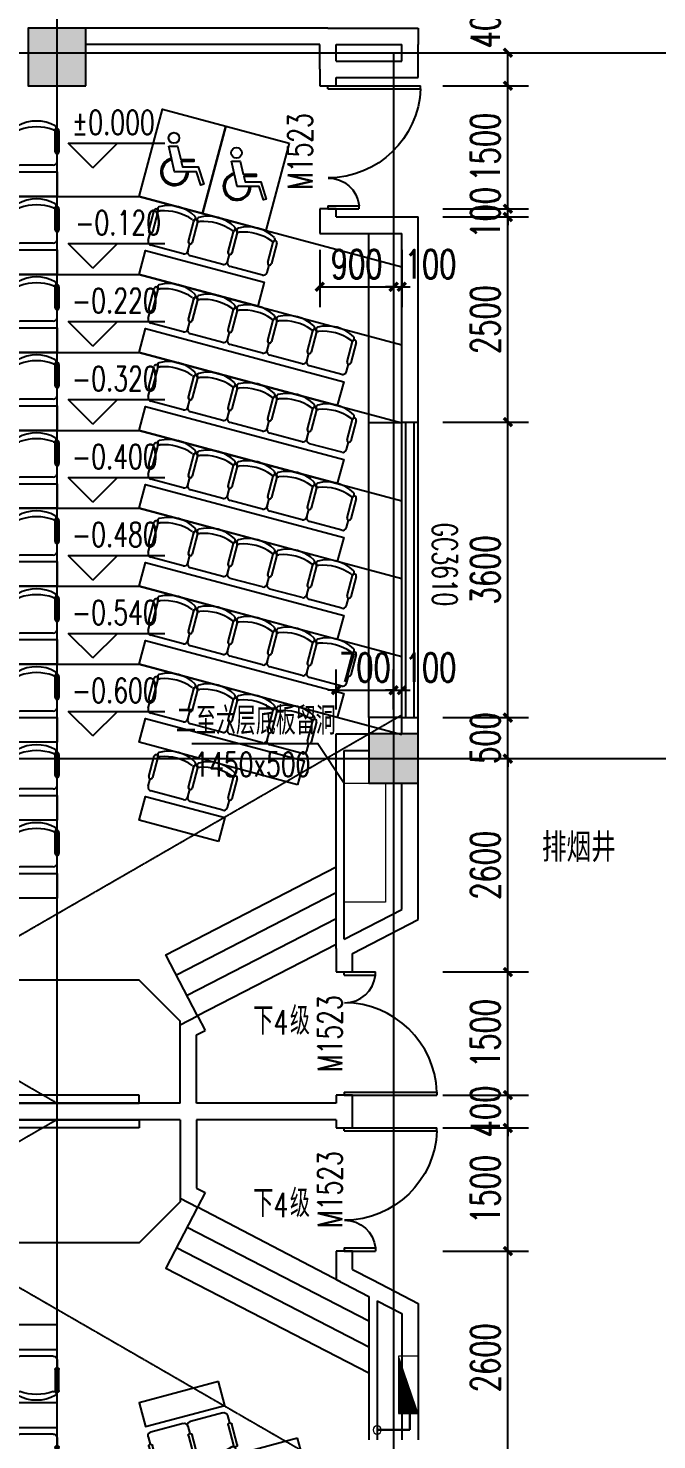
# Model space of a CAD drawing. Header units: millimetres. Extents: x 0 to 118900, y 0 to 84100.
# Drawn here: x 19748 to 27403, y 38690 to 55890 of the extents above; entities that cross this region are included whole.
import ezdxf

# ---------------------------------------------------------------- set-up
doc = ezdxf.new("R2010")
doc.units = ezdxf.units.MM
doc.linetypes.add('DASH', pattern=[0.35, 0.25, -0.1])
doc.linetypes.add('DOTE', pattern=[2.42, 2, -0.2, 0.02, -0.2])
for name, color, linetype in [('COLUMN', 2, 'Continuous'), ('DIM_ELEV', 3, 'Continuous'), ('DIM_SYMB', 3, 'Continuous'), ('DOOR', 4, 'Continuous'), ('DOTE', 1, 'DOTE'), ('FACADE OUTER SKIN', 6, 'Continuous'), ('FUR', 36, 'Continuous'), ('PUB_DIM', 3, 'Continuous'), ('PUB_HATCH', 8, 'Continuous'), ('PUB_TEXT', 7, 'Continuous'), ('SEE', 5, 'Continuous'), ('STAIR', 201, 'Continuous'), ('SURFACE', 6, 'Continuous'), ('WALL', 2, 'Continuous'), ('WINDOW', 4, 'Continuous'), ('WINDOW_TEXT', 7, 'Continuous')]:
    doc.layers.add(name, color=color, linetype=linetype)
for name, color, linetype, lineweight in [('S-XIAO', 30, 'Continuous', 15), ('S-XP', 1, 'Continuous', 30), ('S-XP-lg', 30, 'Continuous', 15)]:
    doc.layers.add(name, color=color, linetype=linetype, lineweight=lineweight)
doc.styles.add('_TCH_DIM', font='SIMPLEX', dxfattribs={"bigfont": 'GBCBIG'})
doc.styles.add('_TCH_WINDOW', font='SIMPLEX', dxfattribs={"height": 3.5, "bigfont": 'GBCBIG'})
doc.styles.add('DIM_FONT', font='SIMPLEX', dxfattribs={"width": 0.7, "bigfont": 'GBCBIG'})
doc.styles.add('仿宋单线', font='tjromans.shx', dxfattribs={"width": 0.65, "bigfont": 'tjhztxt.shx'})
doc.dimstyles.new('_TCH_ARCH&&100', dxfattribs={"dimtxt": 350, "dimasz": 100, "dimexe": 250, "dimexo": 300, "dimgap": 100, "dimtad": 1, "dimdec": 0, "dimzin": 0, "dimdsep": 46, "dimtxsty": 'DIM_FONT', "dimblk": 'ARCHTICK', "dimcen": 0.09, "dimclrt": 7, "dimazin": 2, "dimtfac": 1, "dimtdec": 0, "dimtix": 1, "dimtmove": 2, "dimatfit": 3, "dimldrblk": 'ARCHTICK', "dimfxl": 1, "dimtolj": 1, "dimtzin": 0, "dimarcsym": 0})

# ---------------------------------------------------------------- blocks, each defined once
blk = doc.blocks.new('A$C2A1F14C1')
for p, q in [((0, -170), (0, 170)), ((39, 209), (117, 209)), ((137, 228), (351, 228)), ((351, 189), (137, 189)), ((39, -209), (117, -209)), ((137, -189), (351, -189)), ((351, -228), (137, -228))]:
    blk.add_line(p, q)
for centre, radius, start, end in [((39, 170), 39, 90, 180), ((137, 209), 19.5, 90, 270), ((351, 209), 19.5, 270, 90), ((381, 178), 21.9, 31.8908, 201.2393), ((-116, 0), 506, 340.4246, 19.5754), ((68, 0), 382, 330.2912, 29.7088), ((39, -170), 39, 180, 270), ((137, -209), 19.5, 90, 270), ((351, -209), 19.5, 270, 90), ((381, -178), 21.9, 158.7607, 328.1092)]:
    blk.add_arc(centre, radius, start, end)
blk = doc.blocks.new('150 SEATS')
at = {"layer": 'FUR'}
for points in [[(1034264, 1599526), (1034264, 1598526), (1033764, 1598026), (1027763, 1598026), (1027263, 1598526), (1027263, 1599526)], [(1032037, 1598626), (1029490, 1598626), (1029490, 1598026), (1032037, 1598026), (1032037, 1598626)], [(1032764, 1597026), (1028764, 1597026), (1028764, 1596726), (1032764, 1596726), (1032764, 1597026)], [(1026798, 1596335), (1027764, 1596076), (1027686, 1595786), (1026720, 1596045), (1026798, 1596335)], [(1034730, 1596335), (1033764, 1596076), (1033841, 1595786), (1034807, 1596045), (1034730, 1596335)], [(1032764, 1596076), (1028764, 1596076), (1028764, 1595776), (1032764, 1595776), (1032764, 1596076)], [(1025832, 1595644), (1027764, 1595126), (1027686, 1594836), (1025754, 1595354), (1025832, 1595644)], [(1035695, 1595644), (1033764, 1595126), (1033841, 1594836), (1035773, 1595354), (1035695, 1595644)], [(1032764, 1595126), (1028764, 1595126), (1028764, 1594826), (1032764, 1594826), (1032764, 1595126)], [(1025349, 1594823), (1027764, 1594176), (1027686, 1593886), (1025271, 1594533), (1025349, 1594823)], [(1036178, 1594823), (1033764, 1594176), (1033841, 1593886), (1036256, 1594533), (1036178, 1594823)], [(1032764, 1594176), (1028764, 1594176), (1028764, 1593876), (1032764, 1593876), (1032764, 1594176)], [(1025349, 1593873), (1027764, 1593226), (1027686, 1592936), (1025271, 1593583), (1025349, 1593873)], [(1036178, 1593873), (1033764, 1593226), (1033841, 1592936), (1036256, 1593583), (1036178, 1593873)], [(1032764, 1593226), (1028764, 1593226), (1028764, 1592926), (1032764, 1592926), (1032764, 1593226)], [(1025349, 1592923), (1027764, 1592276), (1027686, 1591986), (1025271, 1592633), (1025349, 1592923)], [(1036178, 1592923), (1033764, 1592276), (1033841, 1591986), (1036256, 1592633), (1036178, 1592923)], [(1032764, 1592276), (1028764, 1592276), (1028764, 1591976), (1032764, 1591976), (1032764, 1592276)], [(1025349, 1591973), (1027764, 1591326), (1027686, 1591036), (1025271, 1591683), (1025349, 1591973)], [(1036178, 1591973), (1033764, 1591326), (1033841, 1591036), (1036256, 1591683), (1036178, 1591973)], [(1032764, 1591326), (1028764, 1591326), (1028764, 1591026), (1032764, 1591026), (1032764, 1591326)], [(1025349, 1591023), (1027764, 1590376), (1027686, 1590086), (1025271, 1590733), (1025349, 1591023)], [(1036178, 1591023), (1033764, 1590376), (1033841, 1590086), (1036256, 1590733), (1036178, 1591023)], [(1032764, 1590376), (1028764, 1590376), (1028764, 1590076), (1032764, 1590076), (1032764, 1590376)], [(1025349, 1590073), (1027764, 1589426), (1027686, 1589136), (1025271, 1589783), (1025349, 1590073)], [(1035209, 1589811), (1033764, 1589426), (1033841, 1589136), (1035287, 1589521), (1035209, 1589811)], [(1032764, 1589426), (1028764, 1589426), (1028764, 1589126), (1032764, 1589126), (1032764, 1589426)], [(1025349, 1589123), (1027764, 1588476), (1027686, 1588186), (1025271, 1588833), (1025349, 1589123)], [(1032764, 1588476), (1028764, 1588476), (1028764, 1588176), (1032764, 1588176), (1032764, 1588476)]]:
    blk.add_lwpolyline(points, dxfattribs=at)
blk.add_lwpolyline([(1033764, 1599426), (1027764, 1599426), (1027764, 1599526), (1033764, 1599526)], close=True, dxfattribs=at)
at = {"layer": 'SEE', "linetype": 'DASH'}
for p, q in [((1032764, 1599526), (1024864, 1594965)), ((1028764, 1599526), (1036964, 1594792))]:
    blk.add_line(p, q, dxfattribs=at)
at = {"layer": 'SEE'}
blk.add_lwpolyline([(1030763, 1594331), (1030963, 1594331), (1030963, 1593831), (1030563, 1593831), (1030563, 1594331), (1030763, 1594331), (1029554, 1599526), (1031973, 1599526)], close=True, dxfattribs=at)
for points in [[(1024864, 1594953), (1027764, 1594176), (1033764, 1594176), (1036964, 1595033)], [(1024864, 1594003), (1027764, 1593226), (1033764, 1593226), (1036964, 1594083)], [(1024864, 1593053), (1027764, 1592276), (1033764, 1592276), (1036964, 1593133)], [(1024864, 1592103), (1027764, 1591326), (1033764, 1591326), (1036964, 1592183)], [(1024864, 1591153), (1027764, 1590376), (1033764, 1590376), (1036964, 1591233)], [(1024864, 1590203), (1027764, 1589426), (1033764, 1589426), (1036964, 1590283)], [(1024864, 1589253), (1027764, 1588476), (1033764, 1588476), (1036964, 1589333)]]:
    blk.add_lwpolyline(points, dxfattribs=at)
at = {"layer": 'FUR', "extrusion": (0, 0, -1)}
for p, xscale, yscale, zscale, rotation in [((-1029014, 1596646), -1.198432564735413, 1.198432445181377, -1.198432564735413, 90), ((-1029514, 1596646), -1.198432564735413, 1.198432445181377, -1.198432564735413, 90), ((-1030014, 1596646), -1.198432564735413, 1.198432445181377, -1.198432564735413, 90), ((-1030514, 1596646), 1.198432564735413, 1.198432564735413, -1.198432564735413, 270), ((-1031014, 1596646), 1.198432564735413, 1.198432564735413, -1.198432564735413, 270), ((-1031514, 1596646), 1.198432564735413, 1.198432564735413, -1.198432564735413, 270), ((-1032014, 1596646), 1.198432564735413, 1.198432564735413, -1.198432564735413, 270), ((-1032514, 1596646), 1.198432564735413, 1.198432564735413, -1.198432564735413, 270), ((-1026941, 1595903), -1.198432564735412, 1.198432564735412, -1.198432564735412, 104.999999999329), ((-1027424, 1595773), -1.198432564735412, 1.198432564735412, -1.198432564735412, 104.999999999329), ((-1034104, 1595773), 1.198432564735413, 1.198432564735413, -1.198432564735413, 255.0000000006709), ((-1034586, 1595903), 1.198432564735413, 1.198432564735413, -1.198432564735413, 255.0000000006709), ((-1029014, 1595696), -1.198432564735413, 1.198432445181377, -1.198432564735413, 90), ((-1029514, 1595696), -1.198432564735413, 1.198432445181377, -1.198432564735413, 90), ((-1030014, 1595696), -1.198432564735413, 1.198432445181377, -1.198432564735413, 90), ((-1030514, 1595696), 1.198432564735413, 1.198432564735413, -1.198432564735413, 270), ((-1031014, 1595696), 1.198432564735413, 1.198432564735413, -1.198432564735413, 270), ((-1031514, 1595696), 1.198432564735413, 1.198432564735413, -1.198432564735413, 270), ((-1032014, 1595696), 1.198432564735413, 1.198432564735413, -1.198432564735413, 270), ((-1032514, 1595696), 1.198432564735413, 1.198432564735413, -1.198432564735413, 270), ((-1025975, 1595212), -1.198432564735412, 1.198432564735412, -1.198432564735412, 104.999999999329), ((-1026458, 1595082), -1.198432564735412, 1.198432564735412, -1.198432564735412, 104.999999999329), ((-1035069, 1595082), 1.198432564735413, 1.198432564735413, -1.198432564735413, 255.0000000006709), ((-1035552, 1595212), 1.198432564735413, 1.198432564735413, -1.198432564735413, 255.0000000006709), ((-1026941, 1594953), -1.198432564735412, 1.198432564735412, -1.198432564735412, 104.999999999329), ((-1034586, 1594953), 1.198432564735413, 1.198432564735413, -1.198432564735413, 255.0000000006709), ((-1027424, 1594823), -1.198432564735412, 1.198432564735412, -1.198432564735412, 104.999999999329), ((-1034104, 1594823), 1.198432564735413, 1.198432564735413, -1.198432564735413, 255.0000000006709), ((-1029014, 1594746), -1.198432564735413, 1.198432445181377, -1.198432564735413, 90), ((-1029514, 1594746), -1.198432564735413, 1.198432445181377, -1.198432564735413, 90), ((-1030014, 1594746), -1.198432564735413, 1.198432445181377, -1.198432564735413, 90), ((-1030514, 1594746), 1.198432564735413, 1.198432564735413, -1.198432564735413, 270), ((-1031014, 1594746), 1.198432564735413, 1.198432564735413, -1.198432564735413, 270), ((-1031514, 1594746), 1.198432564735413, 1.198432564735413, -1.198432564735413, 270), ((-1032014, 1594746), 1.198432564735413, 1.198432564735413, -1.198432564735413, 270), ((-1032514, 1594746), 1.198432564735413, 1.198432564735413, -1.198432564735413, 270), ((-1025492, 1594391), -1.198432564735412, 1.198432564735412, -1.198432564735412, 104.999999999329), ((-1036035, 1594391), 1.198432564735413, 1.198432564735413, -1.198432564735413, 255.0000000006709), ((-1025975, 1594262), -1.198432564735412, 1.198432564735412, -1.198432564735412, 104.999999999329), ((-1035552, 1594262), 1.198432564735413, 1.198432564735413, -1.198432564735413, 255.0000000006709), ((-1026458, 1594132), -1.198432564735412, 1.198432564735412, -1.198432564735412, 104.999999999329), ((-1035069, 1594132), 1.198432564735413, 1.198432564735413, -1.198432564735413, 255.0000000006709), ((-1026941, 1594003), -1.198432564735412, 1.198432564735412, -1.198432564735412, 104.999999999329), ((-1027424, 1593873), -1.198432564735412, 1.198432564735412, -1.198432564735412, 104.999999999329), ((-1034104, 1593873), 1.198432564735413, 1.198432564735413, -1.198432564735413, 255.0000000006709), ((-1034586, 1594003), 1.198432564735413, 1.198432564735413, -1.198432564735413, 255.0000000006709), ((-1029014, 1593796), -1.198432564735413, 1.198432445181377, -1.198432564735413, 90), ((-1029514, 1593796), -1.198432564735413, 1.198432445181377, -1.198432564735413, 90), ((-1030014, 1593796), -1.198432564735413, 1.198432445181377, -1.198432564735413, 90), ((-1030514, 1593796), 1.198432564735413, 1.198432564735413, -1.198432564735413, 270), ((-1031014, 1593796), 1.198432564735413, 1.198432564735413, -1.198432564735413, 270), ((-1031514, 1593796), 1.198432564735413, 1.198432564735413, -1.198432564735413, 270), ((-1032014, 1593796), 1.198432564735413, 1.198432564735413, -1.198432564735413, 270), ((-1032514, 1593796), 1.198432564735413, 1.198432564735413, -1.198432564735413, 270), ((-1025492, 1593441), -1.198432564735412, 1.198432564735412, -1.198432564735412, 104.999999999329), ((-1036035, 1593441), 1.198432564735413, 1.198432564735413, -1.198432564735413, 255.0000000006709), ((-1025975, 1593312), -1.198432564735412, 1.198432564735412, -1.198432564735412, 104.999999999329), ((-1026458, 1593182), -1.198432564735412, 1.198432564735412, -1.198432564735412, 104.999999999329), ((-1035069, 1593182), 1.198432564735413, 1.198432564735413, -1.198432564735413, 255.0000000006709), ((-1035552, 1593312), 1.198432564735413, 1.198432564735413, -1.198432564735413, 255.0000000006709), ((-1026941, 1593053), -1.198432564735412, 1.198432564735412, -1.198432564735412, 104.999999999329), ((-1034586, 1593053), 1.198432564735413, 1.198432564735413, -1.198432564735413, 255.0000000006709), ((-1027424, 1592923), -1.198432564735412, 1.198432564735412, -1.198432564735412, 104.999999999329), ((-1034104, 1592923), 1.198432564735413, 1.198432564735413, -1.198432564735413, 255.0000000006709), ((-1029014, 1592846), -1.198432564735413, 1.198432445181377, -1.198432564735413, 90), ((-1029514, 1592846), -1.198432564735413, 1.198432445181377, -1.198432564735413, 90), ((-1030014, 1592846), -1.198432564735413, 1.198432445181377, -1.198432564735413, 90), ((-1030514, 1592846), 1.198432564735413, 1.198432564735413, -1.198432564735413, 270), ((-1031014, 1592846), 1.198432564735413, 1.198432564735413, -1.198432564735413, 270), ((-1031514, 1592846), 1.198432564735413, 1.198432564735413, -1.198432564735413, 270), ((-1032014, 1592846), 1.198432564735413, 1.198432564735413, -1.198432564735413, 270), ((-1032514, 1592846), 1.198432564735413, 1.198432564735413, -1.198432564735413, 270), ((-1025492, 1592491), -1.198432564735412, 1.198432564735412, -1.198432564735412, 104.999999999329), ((-1036035, 1592491), 1.198432564735413, 1.198432564735413, -1.198432564735413, 255.0000000006709), ((-1025975, 1592362), -1.198432564735412, 1.198432564735412, -1.198432564735412, 104.999999999329), ((-1035552, 1592362), 1.198432564735413, 1.198432564735413, -1.198432564735413, 255.0000000006709), ((-1026458, 1592232), -1.198432564735412, 1.198432564735412, -1.198432564735412, 104.999999999329), ((-1035069, 1592232), 1.198432564735413, 1.198432564735413, -1.198432564735413, 255.0000000006709), ((-1026941, 1592103), -1.198432564735412, 1.198432564735412, -1.198432564735412, 104.999999999329), ((-1027424, 1591973), -1.198432564735412, 1.198432564735412, -1.198432564735412, 104.999999999329), ((-1034104, 1591973), 1.198432564735413, 1.198432564735413, -1.198432564735413, 255.0000000006709), ((-1034586, 1592103), 1.198432564735413, 1.198432564735413, -1.198432564735413, 255.0000000006709), ((-1029014, 1591896), -1.198432564735413, 1.198432445181377, -1.198432564735413, 90), ((-1029514, 1591896), -1.198432564735413, 1.198432445181377, -1.198432564735413, 90), ((-1030014, 1591896), -1.198432564735413, 1.198432445181377, -1.198432564735413, 90), ((-1030514, 1591896), 1.198432564735413, 1.198432564735413, -1.198432564735413, 270), ((-1031014, 1591896), 1.198432564735413, 1.198432564735413, -1.198432564735413, 270), ((-1031514, 1591896), 1.198432564735413, 1.198432564735413, -1.198432564735413, 270), ((-1032014, 1591896), 1.198432564735413, 1.198432564735413, -1.198432564735413, 270), ((-1032514, 1591896), 1.198432564735413, 1.198432564735413, -1.198432564735413, 270), ((-1025492, 1591541), -1.198432564735412, 1.198432564735412, -1.198432564735412, 104.999999999329), ((-1036035, 1591541), 1.198432564735413, 1.198432564735413, -1.198432564735413, 255.0000000006709), ((-1025975, 1591412), -1.198432564735412, 1.198432564735412, -1.198432564735412, 104.999999999329), ((-1026458, 1591282), -1.198432564735412, 1.198432564735412, -1.198432564735412, 104.999999999329), ((-1035069, 1591282), 1.198432564735413, 1.198432564735413, -1.198432564735413, 255.0000000006709), ((-1035552, 1591412), 1.198432564735413, 1.198432564735413, -1.198432564735413, 255.0000000006709), ((-1026941, 1591153), -1.198432564735412, 1.198432564735412, -1.198432564735412, 104.999999999329), ((-1034586, 1591153), 1.198432564735413, 1.198432564735413, -1.198432564735413, 255.0000000006709), ((-1027424, 1591023), -1.198432564735412, 1.198432564735412, -1.198432564735412, 104.999999999329), ((-1034104, 1591023), 1.198432564735413, 1.198432564735413, -1.198432564735413, 255.0000000006709), ((-1029014, 1590946), -1.198432564735413, 1.198432445181377, -1.198432564735413, 90), ((-1029514, 1590946), -1.198432564735413, 1.198432445181377, -1.198432564735413, 90), ((-1030014, 1590946), -1.198432564735413, 1.198432445181377, -1.198432564735413, 90), ((-1030514, 1590946), 1.198432564735413, 1.198432564735413, -1.198432564735413, 270), ((-1031014, 1590946), 1.198432564735413, 1.198432564735413, -1.198432564735413, 270), ((-1031514, 1590946), 1.198432564735413, 1.198432564735413, -1.198432564735413, 270), ((-1032014, 1590946), 1.198432564735413, 1.198432564735413, -1.198432564735413, 270), ((-1032514, 1590946), 1.198432564735413, 1.198432564735413, -1.198432564735413, 270), ((-1025492, 1590591), -1.198432564735412, 1.198432564735412, -1.198432564735412, 104.999999999329), ((-1036035, 1590591), 1.198432564735413, 1.198432564735413, -1.198432564735413, 255.0000000006709), ((-1025975, 1590462), -1.198432564735412, 1.198432564735412, -1.198432564735412, 104.999999999329), ((-1035552, 1590462), 1.198432564735413, 1.198432564735413, -1.198432564735413, 255.0000000006709), ((-1026458, 1590332), -1.198432564735412, 1.198432564735412, -1.198432564735412, 104.999999999329), ((-1035069, 1590332), 1.198432564735413, 1.198432564735413, -1.198432564735413, 255.0000000006709), ((-1026941, 1590203), -1.198432564735412, 1.198432564735412, -1.198432564735412, 104.999999999329), ((-1027424, 1590073), -1.198432564735412, 1.198432564735412, -1.198432564735412, 104.999999999329), ((-1034104, 1590073), 1.198432564735413, 1.198432564735413, -1.198432564735413, 255.0000000006709), ((-1034586, 1590203), 1.198432564735413, 1.198432564735413, -1.198432564735413, 255.0000000006709), ((-1029014, 1589996), -1.198432564735413, 1.198432445181377, -1.198432564735413, 90), ((-1029514, 1589996), -1.198432564735413, 1.198432445181377, -1.198432564735413, 90), ((-1030014, 1589996), -1.198432564735413, 1.198432445181377, -1.198432564735413, 90), ((-1030514, 1589996), 1.198432564735413, 1.198432564735413, -1.198432564735413, 270), ((-1031014, 1589996), 1.198432564735413, 1.198432564735413, -1.198432564735413, 270), ((-1031514, 1589996), 1.198432564735413, 1.198432564735413, -1.198432564735413, 270), ((-1032014, 1589996), 1.198432564735413, 1.198432564735413, -1.198432564735413, 270), ((-1032514, 1589996), 1.198432564735413, 1.198432564735413, -1.198432564735413, 270), ((-1025492, 1589641), -1.198432564735412, 1.198432564735412, -1.198432564735412, 104.999999999329), ((-1025975, 1589512), -1.198432564735412, 1.198432564735412, -1.198432564735412, 104.999999999329), ((-1026458, 1589382), -1.198432564735412, 1.198432564735412, -1.198432564735412, 104.999999999329), ((-1035069, 1589382), 1.198432564735413, 1.198432564735413, -1.198432564735413, 255.0000000006709), ((-1026941, 1589253), -1.198432564735412, 1.198432564735412, -1.198432564735412, 104.999999999329), ((-1034586, 1589253), 1.198432564735413, 1.198432564735413, -1.198432564735413, 255.0000000006709), ((-1027424, 1589123), -1.198432564735412, 1.198432564735412, -1.198432564735412, 104.999999999329), ((-1034104, 1589123), 1.198432564735413, 1.198432564735413, -1.198432564735413, 255.0000000006709), ((-1029014, 1589046), -1.198432564735413, 1.198432445181377, -1.198432564735413, 90), ((-1029514, 1589046), -1.198432564735413, 1.198432445181377, -1.198432564735413, 90), ((-1030014, 1589046), -1.198432564735413, 1.198432445181377, -1.198432564735413, 90), ((-1030514, 1589046), 1.198432564735413, 1.198432564735413, -1.198432564735413, 270), ((-1031014, 1589046), 1.198432564735413, 1.198432564735413, -1.198432564735413, 270), ((-1031514, 1589046), 1.198432564735413, 1.198432564735413, -1.198432564735413, 270), ((-1032014, 1589046), 1.198432564735413, 1.198432564735413, -1.198432564735413, 270), ((-1032514, 1589046), 1.198432564735413, 1.198432564735413, -1.198432564735413, 270), ((-1025492, 1588691), -1.198432564735412, 1.198432564735412, -1.198432564735412, 104.999999999329), ((-1025975, 1588562), -1.198432564735412, 1.198432564735412, -1.198432564735412, 104.999999999329), ((-1026458, 1588432), -1.198432564735412, 1.198432564735412, -1.198432564735412, 104.999999999329), ((-1026941, 1588303), -1.198432564735412, 1.198432564735412, -1.198432564735412, 104.999999999329), ((-1027424, 1588173), -1.198432564735412, 1.198432564735412, -1.198432564735412, 104.999999999329), ((-1029014, 1588096), -1.198432564735413, 1.198432445181377, -1.198432564735413, 90), ((-1029514, 1588096), -1.198432564735413, 1.198432445181377, -1.198432564735413, 90), ((-1030014, 1588096), -1.198432564735413, 1.198432445181377, -1.198432564735413, 90), ((-1030514, 1588096), 1.198432564735413, 1.198432564735413, -1.198432564735413, 270), ((-1031014, 1588096), 1.198432564735413, 1.198432564735413, -1.198432564735413, 270), ((-1031514, 1588096), 1.198432564735413, 1.198432564735413, -1.198432564735413, 270), ((-1032014, 1588096), 1.198432564735413, 1.198432564735413, -1.198432564735413, 270), ((-1032514, 1588096), 1.198432564735413, 1.198432564735413, -1.198432564735413, 270)]:
    blk.add_blockref('A$C2A1F14C1', p, dxfattribs=dict(at, xscale=xscale, yscale=yscale, zscale=zscale, rotation=rotation))
blk = doc.blocks.new('WD-HIGH')
at = {"layer": 'WINDOW'}
for p, q in [((1050564, 1525426), (1050564, 1525626)), ((1054164, 1525426), (1054164, 1525626))]:
    blk.add_line(p, q, dxfattribs=at)
at = {"layer": 'WINDOW', "linetype": 'DASH', "extrusion": (0, 0, -1)}
for p, q in [((1054164, 1525576), (1050564, 1525576)), ((1054164, 1525476), (1050564, 1525476))]:
    blk.add_line(p, q, dxfattribs=at)
at = {"layer": 'WINDOW_TEXT', "style": '仿宋单线', "width": 0.65}
blk.add_text('GC3610', height=300, dxfattribs=at).set_placement((1051788, 1525799))
blk = doc.blocks.new('disabled')
at = {"layer": 'SEE'}
blk.add_lwpolyline([(293520, 188861), (293520, 188967), (293681, 189004), (293681, 189162), (293708, 189162), (293708, 189011), (293774, 189026), (293774, 189218), (293983, 189285), (293994, 189250), (293831, 189198), (293831, 188929)], close=True, dxfattribs=at)
blk.add_circle((293420, 188922), 65, dxfattribs=at)
for radius in [168, 149]:
    blk.add_arc((293831, 188929), radius, 192.3174, 90, dxfattribs=at)
blk = doc.blocks.new('XHS')
at = {"layer": 'S-XIAO', "linetype": 'Continuous'}
h = blk.add_hatch(dxfattribs=at)
h.set_pattern_fill('ANSI31', color=256, scale=10, style=0)
h.set_pattern_definition([(45.00000133, (30729.9762, 392116.5537), (-0.883883497, 0.883883456), [])])
h.paths.add_polyline_path([(-900, -160), (-200, -160), (-200, -400)])
blk.add_lwpolyline([(-900, -160), (-200, -160), (-200, -400), (-900, -400)], close=True, dxfattribs=at)
at = {"layer": 'S-XP'}
for p, q in [((0, 100), (0, -300)), ((0, -300), (-200, -300))]:
    blk.add_line(p, q, dxfattribs=at)
at = {"layer": 'S-XP-lg'}
blk.add_circle((0, 100), 50, dxfattribs=at)
blk = doc.blocks.new('AXIS-NET-07')
at = {"layer": 'DOTE'}
for p, q in [((727144, 1612362.8), (727144, 1540152.8)), ((716444, 1589852.8), (796044, 1589852.8)), ((731244, 1589852.8), (731244, 1540152.8)), ((716444, 1581252.8), (796044, 1581252.8))]:
    blk.add_line(p, q, dxfattribs=at)
blk = doc.blocks.new('_FZH')
blk.add_lwpolyline([(-0.5, -0.5), (0.5, -0.5), (0.5, 0.5), (-0.5, 0.5)], close=True)
at = {"layer": 'PUB_HATCH'}
blk.add_solid([(-0.5, -0.5), (0.5, -0.5), (-0.5, 0.5), (0.5, 0.5)], dxfattribs=at)
blk = doc.blocks.new('$DorLib2D$00000225')
at = {"color": 0}
for p, q in [((0.475, -0.001), (0.475, 0.752)), ((0.475, 0.752), (0.5, 0.752)), ((0.5, -0.001), (0.5, 0.752)), ((-0.5, 0), (-0.5, 0.252)), ((-0.475, 0.252), (-0.5, 0.252)), ((-0.475, 0), (-0.475, 0.252)), ((-0.475, 0), (-0.5, 0)), ((0.475, -0.001), (0.5, -0.001))]:
    blk.add_line(p, q, dxfattribs=at)
for centre, radius, start, end in [((0.505, -0.002), 0.755, 92.2493, 179.7238), ((-0.501, 0.003), 0.251, 359.7899, 84.0974)]:
    blk.add_arc(centre, radius, start, end, dxfattribs=at)
blk = doc.blocks.new('_ArchTick')
at = {"color": 0, "linetype": 'ByBlock', "const_width": 0.4}
blk.add_lwpolyline([(-0.5, -0.5), (0.5, 0.5)], dxfattribs=at)
blk = doc.blocks.new('*D506')
at = {"layer": 'Defpoints', "color": 0, "transparency": 16777216}
for p in [(27998, 56708), (24498, 55890), (27998, 55890)]:
    blk.add_point(p, dxfattribs=at)
at = {"layer": 'PUB_DIM', "color": 0, "lineweight": -2, "transparency": 16777216}
for p, q in [((24498, 56190), (24498, 56958)), ((27998, 56190), (27998, 56958)), ((24498, 56708), (27998, 56708))]:
    blk.add_line(p, q, dxfattribs=at)
at = {"layer": 'PUB_DIM', "color": 0, "lineweight": -2, "transparency": 16777216, "xscale": 100, "yscale": 100, "zscale": 100, "rotation": 180}
blk.add_blockref('_ArchTick', (24498, 56708), dxfattribs=at)
at = {"layer": 'PUB_DIM', "color": 0, "lineweight": -2, "transparency": 16777216, "xscale": 100, "yscale": 100, "zscale": 100}
blk.add_blockref('_ArchTick', (27998, 56708), dxfattribs=at)
at = {"layer": 'PUB_DIM', "color": 7, "transparency": 16777216, "insert": (26248, 56983), "char_height": 350, "attachment_point": 5, "style": 'DIM_FONT'}
blk.add_mtext('\\A1;3500', dxfattribs=at)
blk = doc.blocks.new('*D120')
at = {"layer": 'Defpoints', "color": 0, "transparency": 16777216}
for p in [(24298, 47824), (24198, 47290), (24298, 47290)]:
    blk.add_point(p, dxfattribs=at)
at = {"layer": 'PUB_DIM', "color": 0, "lineweight": -2, "transparency": 16777216}
for p, q in [((24198, 47590), (24198, 48074)), ((24298, 47590), (24298, 48074)), ((24198, 47824), (24098, 47824)), ((24198, 47824), (24298, 47824)), ((24298, 47824), (24398, 47824))]:
    blk.add_line(p, q, dxfattribs=at)
at = {"layer": 'PUB_DIM', "color": 0, "lineweight": -2, "transparency": 16777216, "xscale": 100, "yscale": 100, "zscale": 100}
blk.add_blockref('_ArchTick', (24198, 47824), dxfattribs=at)
at = {"layer": 'PUB_DIM', "color": 0, "lineweight": -2, "transparency": 16777216, "xscale": 100, "yscale": 100, "zscale": 100, "rotation": 180}
blk.add_blockref('_ArchTick', (24298, 47824), dxfattribs=at)
at = {"layer": 'PUB_DIM', "color": 7, "transparency": 16777216, "insert": (24648, 48099), "char_height": 350, "attachment_point": 5, "style": 'DIM_FONT'}
blk.add_mtext('\\A1;100', dxfattribs=at)
blk = doc.blocks.new('*D121')
at = {"layer": 'Defpoints', "color": 0, "transparency": 16777216}
for p in [(24198, 47824), (23498, 47290), (24198, 47290)]:
    blk.add_point(p, dxfattribs=at)
at = {"layer": 'PUB_DIM', "color": 0, "lineweight": -2, "transparency": 16777216}
for p, q in [((23498, 47590), (23498, 48074)), ((24198, 47590), (24198, 48074)), ((23498, 47824), (23398, 47824)), ((23498, 47824), (24198, 47824)), ((24198, 47824), (24298, 47824))]:
    blk.add_line(p, q, dxfattribs=at)
at = {"layer": 'PUB_DIM', "color": 0, "lineweight": -2, "transparency": 16777216, "xscale": 100, "yscale": 100, "zscale": 100}
blk.add_blockref('_ArchTick', (23498, 47824), dxfattribs=at)
at = {"layer": 'PUB_DIM', "color": 0, "lineweight": -2, "transparency": 16777216, "xscale": 100, "yscale": 100, "zscale": 100, "rotation": 180}
blk.add_blockref('_ArchTick', (24198, 47824), dxfattribs=at)
at = {"layer": 'PUB_DIM', "color": 7, "transparency": 16777216, "insert": (23848, 48099), "char_height": 350, "attachment_point": 5, "style": 'DIM_FONT'}
blk.add_mtext('\\A1;700', dxfattribs=at)
blk = doc.blocks.new('*D122')
at = {"layer": 'Defpoints', "color": 0, "transparency": 16777216}
for p in [(24198, 53490), (24298, 53490), (24298, 52739)]:
    blk.add_point(p, dxfattribs=at)
at = {"layer": 'PUB_DIM', "color": 0, "lineweight": -2, "transparency": 16777216}
for p, q in [((24198, 53190), (24198, 52489)), ((24298, 53190), (24298, 52489)), ((24198, 52739), (24098, 52739)), ((24198, 52739), (24298, 52739)), ((24298, 52739), (24398, 52739))]:
    blk.add_line(p, q, dxfattribs=at)
at = {"layer": 'PUB_DIM', "color": 0, "lineweight": -2, "transparency": 16777216, "xscale": 100, "yscale": 100, "zscale": 100}
blk.add_blockref('_ArchTick', (24198, 52739), dxfattribs=at)
at = {"layer": 'PUB_DIM', "color": 0, "lineweight": -2, "transparency": 16777216, "xscale": 100, "yscale": 100, "zscale": 100, "rotation": 180}
blk.add_blockref('_ArchTick', (24298, 52739), dxfattribs=at)
at = {"layer": 'PUB_DIM', "color": 7, "transparency": 16777216, "insert": (24648, 53014), "char_height": 350, "attachment_point": 5, "style": 'DIM_FONT'}
blk.add_mtext('\\A1;100', dxfattribs=at)
blk = doc.blocks.new('*D123')
at = {"layer": 'Defpoints', "color": 0, "transparency": 16777216}
for p in [(23298, 53490), (24198, 53490), (24198, 52739)]:
    blk.add_point(p, dxfattribs=at)
at = {"layer": 'PUB_DIM', "color": 0, "lineweight": -2, "transparency": 16777216}
for p, q in [((23298, 53190), (23298, 52489)), ((24198, 53190), (24198, 52489)), ((23298, 52739), (24198, 52739))]:
    blk.add_line(p, q, dxfattribs=at)
at = {"layer": 'PUB_DIM', "color": 0, "lineweight": -2, "transparency": 16777216, "xscale": 100, "yscale": 100, "zscale": 100, "rotation": 180}
blk.add_blockref('_ArchTick', (23298, 52739), dxfattribs=at)
at = {"layer": 'PUB_DIM', "color": 0, "lineweight": -2, "transparency": 16777216, "xscale": 100, "yscale": 100, "zscale": 100}
blk.add_blockref('_ArchTick', (24198, 52739), dxfattribs=at)
at = {"layer": 'PUB_DIM', "color": 7, "transparency": 16777216, "insert": (23748, 53014), "char_height": 350, "attachment_point": 5, "style": 'DIM_FONT'}
blk.add_mtext('\\A1;900', dxfattribs=at)
blk = doc.blocks.new('*D175')
at = {"layer": 'Defpoints', "color": 0, "transparency": 16777216}
for p in [(24498, 40990), (25590, 40990), (24498, 38390)]:
    blk.add_point(p, dxfattribs=at)
at = {"layer": 'PUB_DIM', "color": 0, "lineweight": -2, "transparency": 16777216}
for p, q in [((24798, 40990), (25840, 40990)), ((25590, 38390), (25590, 40990)), ((24798, 38390), (25840, 38390))]:
    blk.add_line(p, q, dxfattribs=at)
at = {"layer": 'PUB_DIM', "color": 0, "lineweight": -2, "transparency": 16777216, "xscale": 100, "yscale": 100, "zscale": 100}
for p, rotation in [((25590, 40990), 90), ((25590, 38390), 270)]:
    blk.add_blockref('_ArchTick', p, dxfattribs=dict(at, rotation=rotation))
at = {"layer": 'PUB_DIM', "color": 7, "transparency": 16777216, "insert": (25315, 39690), "char_height": 350, "attachment_point": 5, "rotation": 90, "style": 'DIM_FONT'}
blk.add_mtext('\\A1;2600', dxfattribs=at)
blk = doc.blocks.new('*D176')
at = {"layer": 'Defpoints', "color": 0, "transparency": 16777216}
for p in [(24498, 42490), (25590, 42490), (24498, 40990)]:
    blk.add_point(p, dxfattribs=at)
at = {"layer": 'PUB_DIM', "color": 0, "lineweight": -2, "transparency": 16777216}
for p, q in [((24798, 42490), (25840, 42490)), ((25590, 40990), (25590, 42490)), ((24798, 40990), (25840, 40990))]:
    blk.add_line(p, q, dxfattribs=at)
at = {"layer": 'PUB_DIM', "color": 0, "lineweight": -2, "transparency": 16777216, "xscale": 100, "yscale": 100, "zscale": 100}
for p, rotation in [((25590, 42490), 90), ((25590, 40990), 270)]:
    blk.add_blockref('_ArchTick', p, dxfattribs=dict(at, rotation=rotation))
at = {"layer": 'PUB_DIM', "color": 7, "transparency": 16777216, "insert": (25315, 41740), "char_height": 350, "attachment_point": 5, "rotation": 90, "style": 'DIM_FONT'}
blk.add_mtext('\\A1;1500', dxfattribs=at)
blk = doc.blocks.new('*D177')
at = {"layer": 'Defpoints', "color": 0, "transparency": 16777216}
for p in [(24498, 42890), (25590, 42890), (24498, 42490)]:
    blk.add_point(p, dxfattribs=at)
at = {"layer": 'PUB_DIM', "color": 0, "lineweight": -2, "transparency": 16777216}
for p, q in [((24798, 42890), (25840, 42890)), ((25590, 42890), (25590, 42990)), ((25590, 42490), (25590, 42890)), ((24798, 42490), (25840, 42490)), ((25590, 42490), (25590, 42390))]:
    blk.add_line(p, q, dxfattribs=at)
at = {"layer": 'PUB_DIM', "color": 0, "lineweight": -2, "transparency": 16777216, "xscale": 100, "yscale": 100, "zscale": 100}
for p, rotation in [((25590, 42890), 270), ((25590, 42490), 90)]:
    blk.add_blockref('_ArchTick', p, dxfattribs=dict(at, rotation=rotation))
at = {"layer": 'PUB_DIM', "color": 7, "transparency": 16777216, "insert": (25315, 42690), "char_height": 350, "attachment_point": 5, "rotation": 90, "style": 'DIM_FONT'}
blk.add_mtext('\\A1;400', dxfattribs=at)
blk = doc.blocks.new('*D178')
at = {"layer": 'Defpoints', "color": 0, "transparency": 16777216}
for p in [(24498, 44390), (25590, 44390), (24498, 42890)]:
    blk.add_point(p, dxfattribs=at)
at = {"layer": 'PUB_DIM', "color": 0, "lineweight": -2, "transparency": 16777216}
for p, q in [((24798, 44390), (25840, 44390)), ((25590, 42890), (25590, 44390)), ((24798, 42890), (25840, 42890))]:
    blk.add_line(p, q, dxfattribs=at)
at = {"layer": 'PUB_DIM', "color": 0, "lineweight": -2, "transparency": 16777216, "xscale": 100, "yscale": 100, "zscale": 100}
for p, rotation in [((25590, 44390), 90), ((25590, 42890), 270)]:
    blk.add_blockref('_ArchTick', p, dxfattribs=dict(at, rotation=rotation))
at = {"layer": 'PUB_DIM', "color": 7, "transparency": 16777216, "insert": (25315, 43640), "char_height": 350, "attachment_point": 5, "rotation": 90, "style": 'DIM_FONT'}
blk.add_mtext('\\A1;1500', dxfattribs=at)
blk = doc.blocks.new('*D179')
at = {"layer": 'Defpoints', "color": 0, "transparency": 16777216}
for p in [(24498, 46990), (25590, 46990), (24498, 44390)]:
    blk.add_point(p, dxfattribs=at)
at = {"layer": 'PUB_DIM', "color": 0, "lineweight": -2, "transparency": 16777216}
for p, q in [((24798, 46990), (25840, 46990)), ((25590, 44390), (25590, 46990)), ((24798, 44390), (25840, 44390))]:
    blk.add_line(p, q, dxfattribs=at)
at = {"layer": 'PUB_DIM', "color": 0, "lineweight": -2, "transparency": 16777216, "xscale": 100, "yscale": 100, "zscale": 100}
for p, rotation in [((25590, 46990), 90), ((25590, 44390), 270)]:
    blk.add_blockref('_ArchTick', p, dxfattribs=dict(at, rotation=rotation))
at = {"layer": 'PUB_DIM', "color": 7, "transparency": 16777216, "insert": (25315, 45690), "char_height": 350, "attachment_point": 5, "rotation": 90, "style": 'DIM_FONT'}
blk.add_mtext('\\A1;2600', dxfattribs=at)
blk = doc.blocks.new('*D180')
at = {"layer": 'Defpoints', "color": 0, "transparency": 16777216}
for p in [(24498, 47490), (25590, 47490), (24498, 46990)]:
    blk.add_point(p, dxfattribs=at)
at = {"layer": 'PUB_DIM', "color": 0, "lineweight": -2, "transparency": 16777216}
for p, q in [((24798, 47490), (25840, 47490)), ((25590, 47490), (25590, 47590)), ((25590, 46990), (25590, 47490)), ((24798, 46990), (25840, 46990)), ((25590, 46990), (25590, 46890))]:
    blk.add_line(p, q, dxfattribs=at)
at = {"layer": 'PUB_DIM', "color": 0, "lineweight": -2, "transparency": 16777216, "xscale": 100, "yscale": 100, "zscale": 100}
for p, rotation in [((25590, 47490), 270), ((25590, 46990), 90)]:
    blk.add_blockref('_ArchTick', p, dxfattribs=dict(at, rotation=rotation))
at = {"layer": 'PUB_DIM', "color": 7, "transparency": 16777216, "insert": (25315, 47240), "char_height": 350, "attachment_point": 5, "rotation": 90, "style": 'DIM_FONT'}
blk.add_mtext('\\A1;500', dxfattribs=at)
blk = doc.blocks.new('*D181')
at = {"layer": 'Defpoints', "color": 0, "transparency": 16777216}
for p in [(24498, 51090), (25590, 51090), (24498, 47490)]:
    blk.add_point(p, dxfattribs=at)
at = {"layer": 'PUB_DIM', "color": 0, "lineweight": -2, "transparency": 16777216}
for p, q in [((24798, 51090), (25840, 51090)), ((25590, 47490), (25590, 51090)), ((24798, 47490), (25840, 47490))]:
    blk.add_line(p, q, dxfattribs=at)
at = {"layer": 'PUB_DIM', "color": 0, "lineweight": -2, "transparency": 16777216, "xscale": 100, "yscale": 100, "zscale": 100}
for p, rotation in [((25590, 51090), 90), ((25590, 47490), 270)]:
    blk.add_blockref('_ArchTick', p, dxfattribs=dict(at, rotation=rotation))
at = {"layer": 'PUB_DIM', "color": 7, "transparency": 16777216, "insert": (25315, 49290), "char_height": 350, "attachment_point": 5, "rotation": 90, "style": 'DIM_FONT'}
blk.add_mtext('\\A1;3600', dxfattribs=at)
blk = doc.blocks.new('*D182')
at = {"layer": 'Defpoints', "color": 0, "transparency": 16777216}
for p in [(24498, 53590), (25590, 53590), (24498, 51090)]:
    blk.add_point(p, dxfattribs=at)
at = {"layer": 'PUB_DIM', "color": 0, "lineweight": -2, "transparency": 16777216}
for p, q in [((24798, 53590), (25840, 53590)), ((25590, 51090), (25590, 53590)), ((24798, 51090), (25840, 51090))]:
    blk.add_line(p, q, dxfattribs=at)
at = {"layer": 'PUB_DIM', "color": 0, "lineweight": -2, "transparency": 16777216, "xscale": 100, "yscale": 100, "zscale": 100}
for p, rotation in [((25590, 53590), 90), ((25590, 51090), 270)]:
    blk.add_blockref('_ArchTick', p, dxfattribs=dict(at, rotation=rotation))
at = {"layer": 'PUB_DIM', "color": 7, "transparency": 16777216, "insert": (25315, 52340), "char_height": 350, "attachment_point": 5, "rotation": 90, "style": 'DIM_FONT'}
blk.add_mtext('\\A1;2500', dxfattribs=at)
blk = doc.blocks.new('*D183')
at = {"layer": 'Defpoints', "color": 0, "transparency": 16777216}
for p in [(24498, 53690), (25590, 53690), (24498, 53590)]:
    blk.add_point(p, dxfattribs=at)
at = {"layer": 'PUB_DIM', "color": 0, "lineweight": -2, "transparency": 16777216}
for p, q in [((24798, 53690), (25840, 53690)), ((25590, 53690), (25590, 53790)), ((25590, 53590), (25590, 53690)), ((24798, 53590), (25840, 53590)), ((25590, 53590), (25590, 53490))]:
    blk.add_line(p, q, dxfattribs=at)
at = {"layer": 'PUB_DIM', "color": 0, "lineweight": -2, "transparency": 16777216, "xscale": 100, "yscale": 100, "zscale": 100}
for p, rotation in [((25590, 53690), 270), ((25590, 53590), 90)]:
    blk.add_blockref('_ArchTick', p, dxfattribs=dict(at, rotation=rotation))
at = {"layer": 'PUB_DIM', "color": 7, "transparency": 16777216, "insert": (25315, 53640), "char_height": 350, "attachment_point": 5, "rotation": 90, "style": 'DIM_FONT'}
blk.add_mtext('\\A1;100', dxfattribs=at)
blk = doc.blocks.new('*D184')
at = {"layer": 'Defpoints', "color": 0, "transparency": 16777216}
for p in [(24498, 55190), (25590, 55190), (24498, 53690)]:
    blk.add_point(p, dxfattribs=at)
at = {"layer": 'PUB_DIM', "color": 0, "lineweight": -2, "transparency": 16777216}
for p, q in [((24798, 55190), (25840, 55190)), ((25590, 53690), (25590, 55190)), ((24798, 53690), (25840, 53690))]:
    blk.add_line(p, q, dxfattribs=at)
at = {"layer": 'PUB_DIM', "color": 0, "lineweight": -2, "transparency": 16777216, "xscale": 100, "yscale": 100, "zscale": 100}
for p, rotation in [((25590, 55190), 90), ((25590, 53690), 270)]:
    blk.add_blockref('_ArchTick', p, dxfattribs=dict(at, rotation=rotation))
at = {"layer": 'PUB_DIM', "color": 7, "transparency": 16777216, "insert": (25315, 54440), "char_height": 350, "attachment_point": 5, "rotation": 90, "style": 'DIM_FONT'}
blk.add_mtext('\\A1;1500', dxfattribs=at)
blk = doc.blocks.new('*D185')
at = {"layer": 'Defpoints', "color": 0, "transparency": 16777216}
for p in [(24498, 55590), (25590, 55590), (24498, 55190)]:
    blk.add_point(p, dxfattribs=at)
at = {"layer": 'PUB_DIM', "color": 0, "lineweight": -2, "transparency": 16777216}
for p, q in [((24798, 55590), (25840, 55590)), ((25590, 55190), (25590, 55590)), ((24798, 55190), (25840, 55190))]:
    blk.add_line(p, q, dxfattribs=at)
at = {"layer": 'PUB_DIM', "color": 0, "lineweight": -2, "transparency": 16777216, "xscale": 100, "yscale": 100, "zscale": 100}
for p, rotation in [((25590, 55590), 90), ((25590, 55190), 270)]:
    blk.add_blockref('_ArchTick', p, dxfattribs=dict(at, rotation=rotation))
at = {"layer": 'PUB_DIM', "color": 7, "transparency": 16777216, "insert": (25315, 55960), "char_height": 350, "attachment_point": 5, "rotation": 90, "style": 'DIM_FONT'}
blk.add_mtext('\\A1;400', dxfattribs=at)

msp = doc.modelspace()

# ---------------------------------------------------------------- linework, layer by layer
at = {"layer": 'DIM_ELEV'}
for p, q in [((20534.7, 54188.1), (20234.7, 54488.1)), ((20234.7, 54488.1), (21409.9, 54488.1)), ((20534.7, 54188.1), (20834.7, 54488.1)), ((20534.7, 52966), (20234.7, 53266)), ((20234.7, 53266), (21409.9, 53266)), ((20534.7, 52966), (20834.7, 53266)), ((20534.7, 52016), (20234.7, 52316)), ((20234.7, 52316), (21409.9, 52316)), ((20534.7, 52016), (20834.7, 52316)), ((20534.7, 51066), (20234.7, 51366)), ((20234.7, 51366), (21409.9, 51366)), ((20534.7, 51066), (20834.7, 51366)), ((20534.7, 50116), (20234.7, 50416)), ((20234.7, 50416), (21409.9, 50416)), ((20534.7, 50116), (20834.7, 50416)), ((20534.7, 49166), (20234.7, 49466)), ((20234.7, 49466), (21409.9, 49466)), ((20534.7, 49166), (20834.7, 49466)), ((20534.7, 48216), (20234.7, 48516)), ((20234.7, 48516), (21409.9, 48516)), ((20534.7, 48216), (20834.7, 48516)), ((20534.7, 47266), (20234.7, 47566)), ((20234.7, 47566), (21409.9, 47566)), ((20534.7, 47266), (20834.7, 47566))]:
    msp.add_line(p, q, dxfattribs=at)
at = {"layer": 'DIM_SYMB'}
msp.add_lwpolyline([(21738.7, 47172.8), (23274.2, 47172.8), (23597.6, 46689.9)], dxfattribs=at)
for points in [[(22653.8, 44289.3, 0, 0, 0), (22406.3, 44769.2, 80, 0, 0), (22268.8, 45035.8, 0, 0, 0)], [(22653.8, 41090.5, 0, 0, 0), (22406.3, 40610.6, 80, 0, 0), (22268.8, 40344, 0, 0, 0)]]:
    msp.add_lwpolyline(points, format="xyseb", dxfattribs=at)
at = {"layer": 'FACADE OUTER SKIN', "ltscale": 20}
for points in [[(24297.6, 51082.5), (23897.6, 51082.5), (23897.6, 53389.9)], [(24297.6, 47489.9), (23897.6, 47489.9), (23897.6, 47289.9)]]:
    msp.add_lwpolyline(points, dxfattribs=at)
at = {"layer": 'FUR'}
for points in [[(22155, 54695.4), (21870.3, 53632.8), (21097.6, 53839.9), (21382.3, 54902.4)], [(22927.7, 54488.3), (22643, 53425.8), (21870.3, 53632.8), (22155, 54695.4)]]:
    msp.add_lwpolyline(points, close=True, dxfattribs=at)
at = {"layer": 'SEE'}
msp.add_lwpolyline([(23897.6, 47489.9), (23897.6, 51082.5)], dxfattribs=at)
at = {"layer": 'STAIR', "ltscale": 20}
for p, q in [((23497.6, 45354.5), (21553.4, 44351.8)), ((23497.6, 45039.5), (21681.7, 44103)), ((23497.6, 44724.4), (21810.1, 43854.1)), ((23551.7, 40614.7), (21809.2, 41524)), ((23897.6, 40134), (21681.7, 41276.8)), ((23897.6, 39819), (21553.4, 41028))]:
    msp.add_line(p, q, dxfattribs=at)
for points in [[(21810.1, 43854.1), (21425.1, 44600.7), (23497.6, 45669.6)], [(21810.1, 41525.7), (21425.1, 40779.1), (23897.6, 39503.9)]]:
    msp.add_lwpolyline(points, dxfattribs=at)
at = {"layer": 'SURFACE', "linetype": 'DASH', "lineweight": 0}
msp.add_lwpolyline([(23597.6, 46689.9), (24097.6, 46689.9), (24097.6, 45239.9), (23597.6, 45239.9)], close=True, dxfattribs=at)
at = {"layer": 'WALL'}
for p, q in [((23397.6, 55889.9), (20447.6, 55889.9)), ((23397.6, 55889.9), (24197.6, 55889.9)), ((24197.6, 55889.9), (24497.6, 55889.9)), ((24497.6, 55889.9), (24497.6, 55689.9)), ((23297.6, 55689.9), (20447.6, 55689.9)), ((23297.6, 55389.9), (23297.6, 55689.9)), ((23497.6, 55489.9), (23497.6, 55689.9)), ((23497.6, 55689.9), (24297.6, 55689.9)), ((24297.6, 55489.9), (24297.6, 55689.9)), ((24497.6, 55289.9), (24497.6, 55689.9)), ((24497.6, 55689.9), (24497.6, 55689.9)), ((23297.6, 55389.9), (23297.6, 55189.9)), ((23497.6, 55489.9), (24297.6, 55489.9)), ((23497.6, 55289.9), (24497.6, 55289.9)), ((23497.6, 55189.9), (23497.6, 55289.9)), ((23297.6, 55189.9), (23497.6, 55189.9)), ((23497.6, 53689.9), (23297.6, 53689.9)), ((23297.6, 53689.9), (23297.6, 53389.9)), ((23497.6, 53589.9), (23497.6, 53689.9)), ((23497.6, 53589.9), (24497.6, 53589.9)), ((24497.6, 47289.9), (24497.6, 53589.9)), ((23297.6, 53389.9), (24297.6, 53389.9)), ((24297.6, 47289.9), (24297.6, 53389.9)), ((23497.6, 44676.2), (23497.6, 47289.9)), ((23497.6, 47289.9), (23897.6, 47289.9)), ((23597.6, 44788.7), (23597.6, 47089.9)), ((23597.6, 47089.9), (23897.6, 47089.9)), ((24297.6, 45149.8), (24297.6, 46689.9)), ((24497.6, 45027.9), (24497.6, 46689.9)), ((23597.6, 44788.7), (24297.6, 45149.8)), ((23697.6, 44615.3), (24497.6, 45027.9)), ((23497.6, 44676.2), (23497.6, 44389.9)), ((23697.6, 44389.9), (23697.6, 44615.3)), ((23497.6, 44389.9), (23697.6, 44389.9)), ((21597.6, 43744.5), (21810.1, 43854.1)), ((21597.6, 42789.9), (21597.6, 43744.5)), ((21810.1, 43854.1), (21901.8, 43676.4)), ((21797.6, 43622.6), (21901.8, 43676.4)), ((21797.6, 42789.9), (21797.6, 43622.6)), ((23697.6, 42889.9), (23497.6, 42889.9)), ((23497.6, 42889.9), (23497.6, 42789.9)), ((23697.6, 42689.9), (23697.6, 42889.9)), ((21597.6, 42789.9), (14597.1, 42789.9)), ((23497.6, 42789.9), (21797.6, 42789.9)), ((23697.6, 42489.9), (23697.6, 42689.9)), ((21597.6, 42589.9), (14597.1, 42589.9)), ((21597.6, 42589.9), (21597.6, 41635.3)), ((21797.6, 42589.9), (21797.6, 41757.2)), ((23497.6, 42589.9), (21797.6, 42589.9)), ((23497.6, 42589.9), (23497.6, 42489.9)), ((23497.6, 42489.9), (23697.6, 42489.9)), ((21597.6, 41635.3), (21810.1, 41525.7)), ((21797.6, 41757.2), (21901.8, 41703.4)), ((21901.8, 41703.4), (21810.1, 41525.7)), ((23697.6, 40989.9), (23497.6, 40989.9)), ((23497.6, 40989.9), (23497.6, 40642.6)), ((23697.6, 40764.5), (23697.6, 40989.9)), ((23697.6, 40764.5), (23943.4, 40637.7)), ((23497.6, 40642.6), (23897.6, 40436.3)), ((23943.4, 40637.7), (24497.6, 40351.9)), ((23897.6, 40436.3), (23897.6, 38689.9)), ((23997.6, 40384.7), (23997.6, 38689.9)), ((23997.6, 40384.7), (24297.6, 40230)), ((24497.6, 40351.9), (24497.6, 38689.9)), ((24297.6, 40230), (24297.6, 38689.9))]:
    msp.add_line(p, q, dxfattribs=at)

# ---------------------------------------------------------------- block references
at = {"layer": 'COLUMN', "xscale": 700, "yscale": 700, "zscale": 700, "rotation": 90}
msp.add_blockref('_FZH', (20097.6, 55539.9), dxfattribs=at)
at = {"layer": 'COLUMN', "xscale": 600, "yscale": 600, "zscale": 600}
msp.add_blockref('_FZH', (24197.6, 46989.9), dxfattribs=at)
at = {"layer": 'DOOR'}
ref = msp.add_blockref('$DorLib2D$00000225', (23397.6, 54439.9), dxfattribs=dict(at, xscale=1500, yscale=-1500, zscale=1500, rotation=89.99999999945587))
ref.add_attrib('A', 'M1523', (23208.8, 53919.3), dxfattribs={"layer": 'WINDOW_TEXT', "ltscale": 20, "height": 297.5, "rotation": 90, "style": '_TCH_WINDOW', "width": 0.705882})
ref = msp.add_blockref('$DorLib2D$00000225', (23597.6, 43639.9), dxfattribs=dict(at, xscale=-1500, yscale=-1500, zscale=-1500, rotation=90.00000000003693))
ref.add_attrib('A', 'M1523', (23571.3, 43169.9), dxfattribs={"layer": 'WINDOW_TEXT', "ltscale": 20, "height": 297.5, "rotation": 90, "style": '_TCH_WINDOW', "width": 0.705882})
ref = msp.add_blockref('$DorLib2D$00000225', (23597.6, 41739.9), dxfattribs=dict(at, xscale=1500, yscale=-1500, zscale=1500, rotation=90.00000000003693))
ref.add_attrib('A', 'M1523', (23571.3, 41269.9), dxfattribs={"layer": 'WINDOW_TEXT', "ltscale": 20, "height": 297.5, "rotation": 90, "style": '_TCH_WINDOW', "width": 0.705882})
at = {"layer": 'DOTE'}
msp.add_blockref('AXIS-NET-07', (-707046.5, -1534262.9), dxfattribs=at)
at = {"layer": 'FUR', "rotation": 270.0000000007032}
for p in [(-167399.4, 347973), (-166637.7, 347791.9)]:
    msp.add_blockref('disabled', p, dxfattribs=at)
at = {"layer": 'S-XIAO', "xscale": -1, "rotation": 89.99999867299373}
msp.add_blockref('XHS', (24097.6, 38809.9), dxfattribs=at)
at = {"layer": 'SEE', "xscale": -1, "rotation": 180}
msp.add_blockref('150 SEATS', (-1012666, 1642315.9), dxfattribs=at)
at = {"layer": 'SEE'}
msp.add_blockref('150 SEATS', (-1012666, -1556936.1), dxfattribs=at)
at = {"layer": 'WINDOW', "rotation": 270}
msp.add_blockref('WD-HIGH', (-1501128.4, 1101653.5), dxfattribs=at)

# ---------------------------------------------------------------- texts
at = {"layer": 'PUB_TEXT'}
for s, height, style, width, p in [('%%P0.000', 297.5, '_TCH_DIM', 0.705882, (20279.9, 54593.1)), ('-0.120', 297.5, '_TCH_DIM', 0.705882, (20319.9, 53371)), ('-0.220', 297.5, '_TCH_DIM', 0.705882, (20279.9, 52421)), ('-0.320', 297.5, '_TCH_DIM', 0.705882, (20279.9, 51471)), ('-0.400', 297.5, '_TCH_DIM', 0.705882, (20279.9, 50521)), ('-0.480', 297.5, '_TCH_DIM', 0.705882, (20279.9, 49571)), ('-0.540', 297.5, '_TCH_DIM', 0.705882, (20279.9, 48621)), ('-0.600', 297.5, '_TCH_DIM', 0.705882, (20279.9, 47671)), ('排烟井', 350, '仿宋单线', 0.9, (26004.7, 45732.3)), ('4', 297.5, '_TCH_DIM', 0.705882, (22735.3, 43627.1)), ('4', 297.5, '_TCH_DIM', 0.705882, (22735.3, 41402.7))]:
    msp.add_text(s, height=height, dxfattribs=dict(at, style=style, width=width)).set_placement(p)
at = {"layer": 'PUB_TEXT', "style": '_TCH_DIM'}
msp.add_text('二至六层底板留洞', height=337.59, rotation=0, dxfattribs=at).set_placement((21547.7, 47282.3))
at = {"layer": 'PUB_TEXT', "style": '_TCH_DIM', "width": 0.705882}
msp.add_text('1450x500', height=297.5, rotation=0, dxfattribs=at).set_placement((21771.4, 46770.3))
at = {"layer": 'PUB_TEXT', "style": '_TCH_DIM'}
for s, p in [('下', (22489.6, 43627.1)), ('级', (22935.3, 43627.1)), ('下', (22489.6, 41402.7)), ('级', (22935.3, 41402.7))]:
    msp.add_text(s, height=337.6, dxfattribs=at).set_placement(p)

# ---------------------------------------------------------------- dimensions: what is measured, and where the dimension line sits
at = {"layer": 'PUB_DIM'}
for p1, p2, distance, picture, middle in [((24497.6, 55889.9), (27997.6, 55889.9), 818.1, '*D506', (26247.6, 56983)), ((24497.6, 53689.9), (24497.6, 55189.9), -1092.2, '*D184', (25314.8, 54439.9)), ((24497.6, 53589.9), (24497.6, 53689.9), -1092.2, '*D183', (25314.8, 53639.9)), ((24497.6, 51089.9), (24497.6, 53589.9), -1092.2, '*D182', (25314.8, 52339.9)), ((23297.6, 53489.9), (24197.6, 53489.9), -751.2, '*D123', (23747.6, 53013.7)), ((24497.6, 47489.9), (24497.6, 51089.9), -1092.2, '*D181', (25314.8, 49289.9)), ((23497.6, 47289.9), (24197.6, 47289.9), 534.4, '*D121', (23847.6, 48099.2)), ((24497.6, 46989.9), (24497.6, 47489.9), -1092.2, '*D180', (25314.8, 47239.9)), ((24497.6, 44389.9), (24497.6, 46989.9), -1092.2, '*D179', (25314.8, 45689.9)), ((24497.6, 42889.9), (24497.6, 44389.9), -1092.2, '*D178', (25314.8, 43639.9)), ((24497.6, 42489.9), (24497.6, 42889.9), -1092.2, '*D177', (25314.8, 42689.9)), ((24497.6, 40989.9), (24497.6, 42489.9), -1092.2, '*D176', (25314.8, 41739.9)), ((24497.6, 38389.9), (24497.6, 40989.9), -1092.2, '*D175', (25314.8, 39689.9))]:
    dim = msp.add_aligned_dim(p1=p1, p2=p2, distance=distance, dimstyle='_TCH_ARCH&&100', dxfattribs=at)
    dim.commit()
    dim.dimension.update_dxf_attribs({"geometry": picture, "text_midpoint": middle})
for base, p1, p2, angle, picture, middle in [((25589.8, 55589.9), (24497.6, 55189.9), (24497.6, 55589.9), 90, '*D185', (25314.8, 55959.9)), ((24297.6, 52738.7), (24197.6, 53489.9), (24297.6, 53489.9), 0, '*D122', (24647.6, 53013.7)), ((24297.6, 47824.2), (24197.6, 47289.9), (24297.6, 47289.9), 0, '*D120', (24647.6, 48099.2))]:
    dim = msp.add_linear_dim(base=base, p1=p1, p2=p2, angle=angle, dimstyle='_TCH_ARCH&&100', dxfattribs=at)
    dim.commit()
    dim.dimension.update_dxf_attribs({"geometry": picture, "text_midpoint": middle, "dimtype": 161})

doc.saveas('drawing.dxf')
